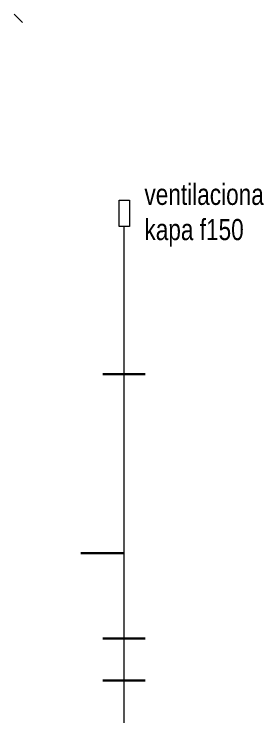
# Model space of a CAD drawing. Extents: x 19704 to 238216, y -31136 to 55916.
# Drawn here: x 150412 to 152775, y -31136 to -24426 of the extents above; entities that cross this region are included whole.
import ezdxf

# ---------------------------------------------------------------- set-up
doc = ezdxf.new("R2010")
doc.units = 0
doc.header["$LTSCALE"] = 5
doc.header["$MEASUREMENT"] = 0
doc.layers.add('0.30', color=7, linetype='Continuous', lineweight=30)
doc.layers.add('2D Drafting - General_Pen_No__6', color=5, linetype='Continuous', lineweight=13)
doc.styles.add('KIRILICA', font='MCSWIS.TTF', dxfattribs={"width": 0.8, "height": 20})

msp = doc.modelspace()

# ---------------------------------------------------------------- linework, layer by layer
at = {"layer": '0.30'}
for p, q in [((151652.5, -27836.4), (151252.5, -27836.4)), ((151443.7, -29530), (151043.7, -29530)), ((151443.7, -29530), (151043.7, -29530)), ((151652.5, -30336.4), (151252.5, -30336.4)), ((151652.5, -30336.4), (151252.5, -30336.4)), ((151652.5, -30336.4), (151252.5, -30336.4)), ((151652.5, -30336.4), (151252.5, -30336.4)), ((151652.5, -30336.4), (151252.5, -30336.4)), ((151652.5, -30736.4), (151252.5, -30736.4)), ((151652.5, -30736.4), (151252.5, -30736.4))]:
    msp.add_line(p, q, dxfattribs=at)
at = {"layer": '2D Drafting - General_Pen_No__6'}
msp.add_line((150412.1, -24425.9), (150492.2, -24506), dxfattribs=at)
msp.add_line((150412.1, -24425.9), (150492.2, -24506), dxfattribs=at)
msp.add_line((150412.1, -24425.9), (150492.2, -24506), dxfattribs=at)
at = {"layer": '2D Drafting - General_Pen_No__6', "flags": 128}
msp.add_lwpolyline([(151504.8, -26436.4), (151404.8, -26436.4), (151404.8, -26186.4), (151504.8, -26186.4), (151504.8, -26436.4)], dxfattribs=at)
msp.add_lwpolyline([(151504.8, -26436.4), (151404.8, -26436.4), (151404.8, -26186.4), (151504.8, -26186.4), (151504.8, -26436.4)], dxfattribs=at)
at = {"layer": '2D Drafting - General_Pen_No__6'}
msp.add_lwpolyline([(151452.5, -31136.4), (151452.5, -26436.4)], dxfattribs=at)
msp.add_lwpolyline([(151452.5, -31136.4), (151452.5, -26436.4)], dxfattribs=at)

# ---------------------------------------------------------------- texts
at = {"layer": '2D Drafting - General_Pen_No__6', "insert": (151645.2, -26032.2), "char_height": 200, "width": 2045.44, "attachment_point": 1, "style": 'KIRILICA'}
msp.add_mtext('ventilaciona \\Pkapa f150', dxfattribs=at)
msp.add_mtext('ventilaciona \\Pkapa f150', dxfattribs=at)

doc.saveas('drawing.dxf')
